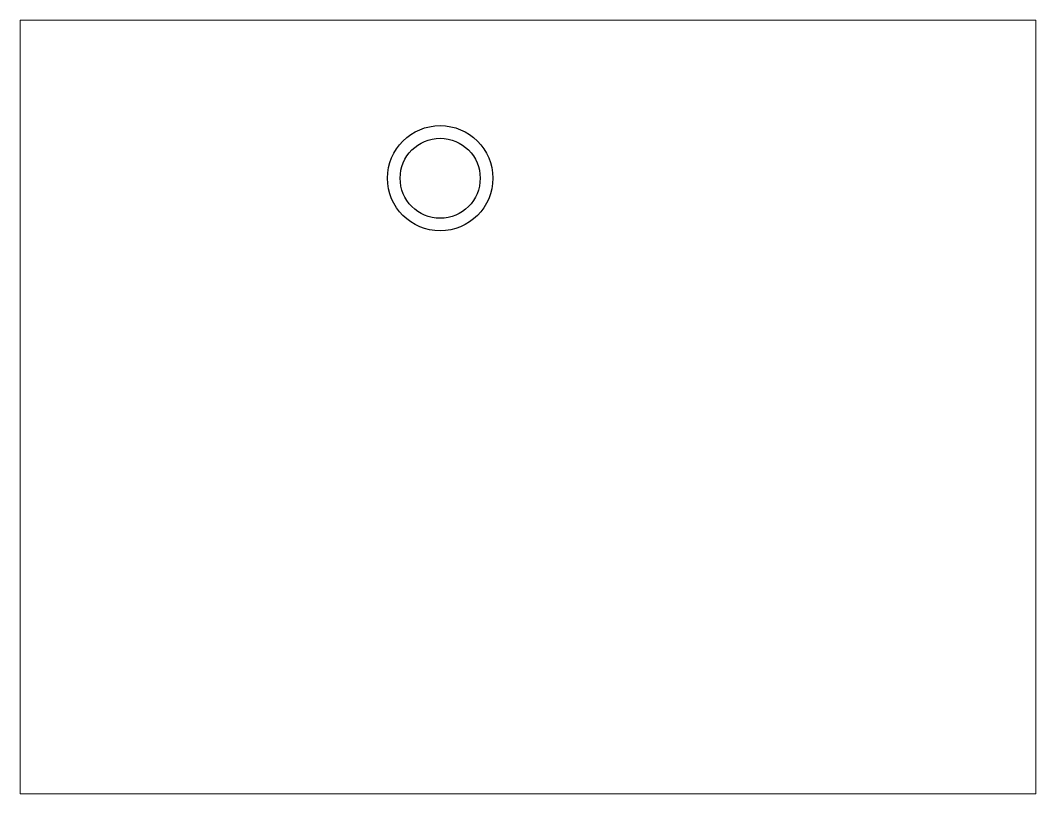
# Paper-space layout 'Layout1' of a CAD drawing. Extents: x 27 to 240, y 20 to 183.
# The model-space entities are those that its viewports show. They can reach past a viewport. Long polylines and large blocks are cut down to what shows.
import ezdxf

# ---------------------------------------------------------------- set-up
doc = ezdxf.new("R2010")
doc.units = 0
doc.header["$LTSCALE"] = 15
doc.layers.get('0').update_dxf_attribs({"linetype": 'CONTINUOUS'})

msp = doc.modelspace()

# ---------------------------------------------------------------- linework, layer by layer
at = {"color": 0, "ltscale": 0.05}
for radius in [20, 15.2]:
    msp.add_circle((157.14, 217.23), radius, dxfattribs=at)

psp = doc.layouts.get("Layout1")

# ---------------------------------------------------------------- viewports
at = {"layer": '0', "color": 0, "linetype": 'BYBLOCK', "ltscale": 0.05}
psp.add_viewport(center=(133.35, 101.6), size=(213.36, 162.56), view_center_point=(190.51, 130.3), view_height=293.8955, dxfattribs=at)

doc.saveas('drawing.dxf')
